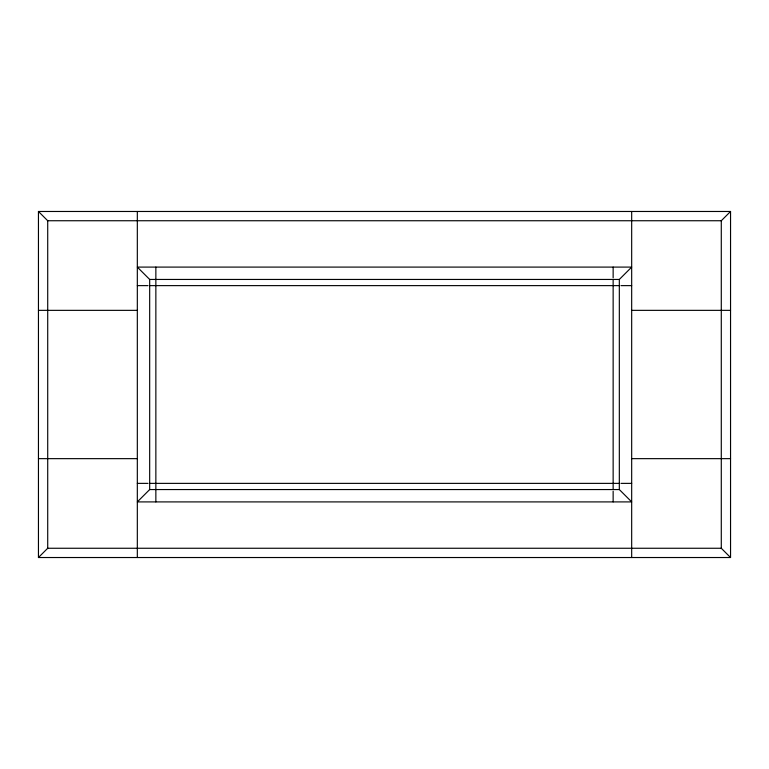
<?xml version="1.0" encoding="UTF-8"?>
<svg xmlns="http://www.w3.org/2000/svg" width="769" height="769" viewBox="0 0 769 769"><rect width="100%" height="100%" fill="white"/><g stroke="black" fill="none" stroke-linecap="round" stroke-linejoin="round"><path stroke-width="1.15" d="M38.45 557.525L47.716 548.259L721.284 548.259L730.55 557.525L730.55 211.475L38.45 211.475L38.45 557.525L730.55 557.525M149.676 489.555L137.324 501.907L631.676 501.907L619.324 489.555L149.676 489.555L149.676 279.445L137.324 267.093L631.676 267.093L619.324 279.445L149.676 279.445M38.45 211.475L47.716 220.741L721.284 220.741L730.55 211.475M137.324 285.626L148.023 285.626M149.676 285.626L619.324 285.626M620.977 285.626L631.676 285.626M38.45 310.349L137.324 310.349M631.676 310.349L730.55 310.349M38.45 458.651L137.324 458.651M631.676 458.651L730.55 458.651M137.324 483.374L148.023 483.374M149.676 483.374L619.324 483.374M620.977 483.374L631.676 483.374M721.284 220.741L721.284 548.259M631.676 211.475L631.676 557.525M619.324 279.445L619.324 489.555M613.143 267.093L613.143 277.792M613.143 279.445L613.143 489.555M613.143 491.208L613.143 501.907M155.857 267.093L155.857 501.907M137.324 211.475L137.324 557.525M47.716 220.741L47.716 548.259"/></g></svg>
